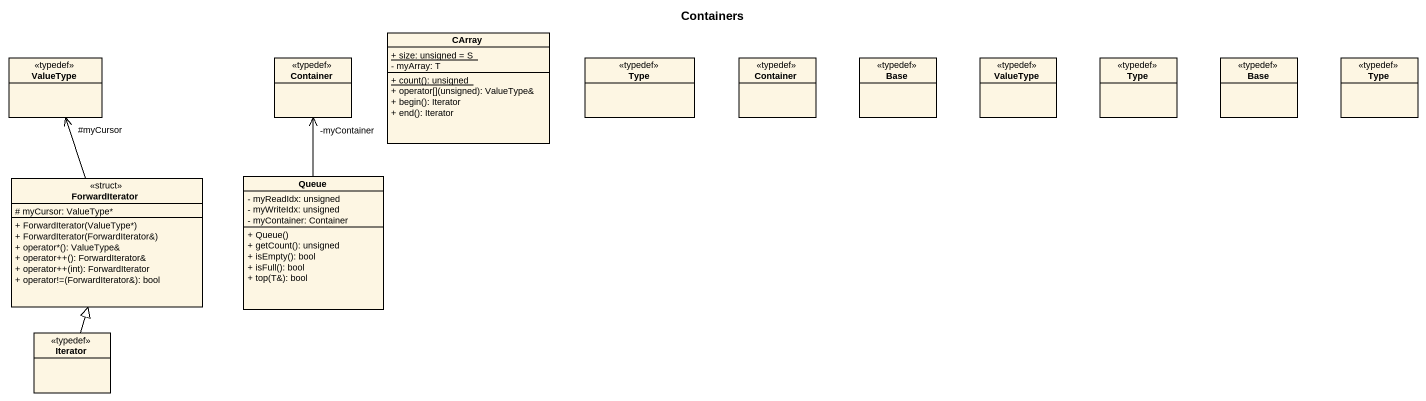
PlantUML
@startuml
title Containers
hide circle
hide empty members
skinparam classAttributeIconSize 0
class ValueType <<typedef>>
class Container <<typedef>>
class CArray {
  {static} + size: unsigned = S
  - myArray: T
  {static} + count(): unsigned
  + operator[](unsigned): ValueType&
  + begin(): Iterator
  + end(): Iterator
}
class Type <<typedef>>
class "Container" as Container_2 <<typedef>>
class Base <<typedef>>
class "ValueType" as ValueType_2 <<typedef>>
class "Type" as Type_2 <<typedef>>
class "Base" as Base_2 <<typedef>>
class "Type" as Type_3 <<typedef>>
class ForwardIterator <<struct>> {
  # myCursor: ValueType*
  + ForwardIterator(ValueType*)
  + ForwardIterator(ForwardIterator&)
  + operator*(): ValueType&
  + operator++(): ForwardIterator&
  + operator++(int): ForwardIterator
  + operator!=(ForwardIterator&): bool
}
class "Queue" as Queue_ {
  - myReadIdx: unsigned
  - myWriteIdx: unsigned
  - myContainer: Container
  + Queue()
  + getCount(): unsigned
  + isEmpty(): bool
  + isFull(): bool
  + top(T&): bool
}
class Iterator <<typedef>>
ForwardIterator -up-> "#myCursor" ValueType
Queue_ -up-> "-myContainer" Container
Iterator -up-|> ForwardIterator
@enduml
